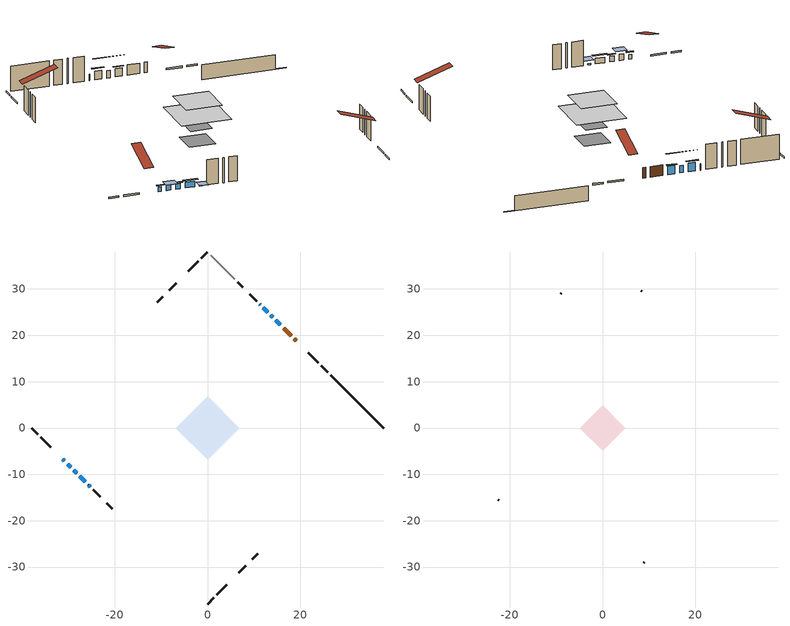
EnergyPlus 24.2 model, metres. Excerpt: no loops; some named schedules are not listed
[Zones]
conditioned space
 floor othersidecoefficients (Floor1 construction): -2.96,0 0,2.96 2.96,0 0,-2.96 z2.13
 floor adiabatic (AdiabaticFloorConstruction): -6.82,0 0,6.82 6.82,0 0,-6.82 z4.57
 floor foundation (Slab1 construction): -3.58,0 0,3.58 3.58,0 0,-3.58 z-0.74
 wall outside (RimJoist1 construction): 0,-37.96 1.37,-36.59 / -37.96,0 -36.59,-1.37 / 0,37.96 -1.37,36.59 / 25.88,12.08 24.51,13.45 z2.13:2.43
 wall outside (RimJoist2 construction): 2.03,-35.93 4.17,-33.79 / -35.93,-2.03 -33.79,-4.17 / -2.03,35.93 -4.17,33.79 / 23.85,14.11 21.71,16.25 z2.13:2.43
 wall outside (AdiabaticWallConstruction 1): 19.14,18.81 18.74,19.22 / 18.08,19.88 16.4,21.56 z2.13:4.16
 wall outside (AdiabaticWallConstruction): -31.22,-6.74 -30.84,-7.12 z2.13:3.02; -30.19,-7.77 -29.52,-8.44 z2.13:3.33; 15.74,22.22 14.77,23.19 / 12.96,25 11.99,25.97 z2.13:3.76; 14.12,23.84 13.61,24.35 z2.13:3.55; -28.87,-9.09 -28.24,-9.72 / -27.58,-10.38 -26.32,-11.64 z2.13:3.2; 11.33,26.63 11.27,26.69 z2.13:3.35; -25.67,-12.29 -25.3,-12.66 z2.13:2.34
 wall outside (Wall1 construction): 6.74,-31.22 8.23,-29.73 / -24.65,-13.31 -23.15,-14.81 / -6.74,31.22 -8.23,29.73 / 10.61,27.35 9.12,28.84 z2.13:7.01
 wall outside (Wall4 construction): 9.7,-28.26 10.85,-27.11 / -21.68,-16.27 -20.53,-17.43 / -9.7,28.26 -10.85,27.11 / 7.65,30.31 6.5,31.46 z2.13:7.01
 wall foundation (FoundationWall1 construction): 26.54,11.42,-0.74 26.54,11.42,2.13 36.44,1.52,2.13 36.44,1.52,-0.64 37.96,0,-0.64 37.96,0,-0.74
 wall adiabatic (Wall5 construction): 5.84,32.12 0.66,37.3 z2.13:7.01
 window (WindowConstruction 5): -31.22,-6.74 -30.84,-7.11 z2.13:3.02
 window (WindowConstruction 6): -30.19,-7.77 -29.52,-8.44 z2.13:3.32
 window (WindowConstruction): 15.74,22.22 14.77,23.19 z2.13:3.75
 window (WindowConstruction 1): 14.12,23.84 13.61,24.34 z2.13:3.55
 window (WindowConstruction 2): -28.87,-9.09 -28.24,-9.72 z2.13:3.2
 window (WindowConstruction 3): 12.96,25 11.99,25.97 z2.13:3.75
 window (WindowConstruction 4): -27.58,-10.38 -26.32,-11.64 z2.13:3.2
 window (WindowConstruction 7): 11.33,26.63 11.27,26.69 z2.13:3.35
 window (WindowConstruction 8): -25.67,-12.29 -25.3,-12.65 z2.13:2.33
 door (Door): 19.14,18.81 18.74,19.22 z2.13:4.16
 door (Door 1): 18.08,19.88 16.4,21.56 z2.13:4.16
 ceiling adiabatic (AdiabaticFloorConstruction): 0,-6.82 6.82,0 0,6.82 -6.82,0 z4.57
attic - vented
 floor to conditioned space (Floor2 construction Reversed): -4.88,0 0,4.88 4.88,0 0,-4.88 z7.01
 wall outside (Wall3 construction): 8.89,-29.07 9.04,-28.91 / -22.5,-15.46 -22.34,-15.62 / -8.89,29.07 -9.04,28.91 / 8.46,29.5 8.31,29.65 z2.13:7.01
 roof outside (Roof1 construction): 6.08,-31.88,7.01 1.33,-27.13,9.25 0.08,-28.38,9.25 4.83,-33.13,7.01; -31.88,-6.08,7.01 -27.13,-1.33,9.25 -28.38,-0.08,9.25 -33.13,-4.83,7.01; -6.08,31.88,7.01 -1.33,27.13,9.25 -0.08,28.38,9.25 -4.83,33.13,7.01; 19.8,18.16,7.01 15.05,13.41,9.25 16.3,12.15,9.25 21.05,16.91,7.01
shading: -30.52,-7.44 -31.55,-6.41 -31.87,-6.74 -30.84,-7.77 z3.48; -29.09,-8.87 -30.62,-7.34 -31.91,-8.63 -30.39,-10.16 z3.93; 14.56,23.4 15.95,22 16.17,22.22 14.77,23.61 z4.05; 11.75,26.21 15.98,21.98 16.06,22.05 11.83,26.29 z6.19; -28.03,-9.93 -29.08,-8.88 -29.29,-9.09 -28.24,-10.14 z3.5; 11.63,26.33 13.32,24.64 13.61,24.93 11.92,26.62 z4.26; -25.96,-12 -27.94,-10.02 -28.23,-10.31 -26.25,-12.29 z3.71; -24.87,-13.09 -26.1,-11.86 -27.39,-13.16 -26.17,-14.38 z2.94
[Building]
Building 1: Terrain=Suburbs
[Site:Location]
Toronto Intl AP_ON: Latitude {deg}=43.68; Longitude {deg}=-79.63; Time Zone {hr}=-5; Elevation {m}=173; Keep Site Location Information=Yes
[Site:GroundTemperature:Shallow]
4.59119, 2.66285, 2.50842, 3.42352, 7.09712, 10.7536, 13.9236, 15.9317, 16.1023, 14.4691, 11.3799, 7.83558
[Site:WaterMainsTemperature]
Calculation Method=Schedule; Temperature Schedule=mains temperature schedule
[Material] Roughness=Rough; Thermal Absorptance=0.9
Name | Thickness {m} | Conductivity {W/m-K} | Density {kg/m3} | Specific Heat {J/kg-K} | Solar Absorptance | Visible Absorptance
asphalt or fiberglass shingles | 0.00635 | 0.162714 | 1121.4 | 1465.45 | 0.4 | 0.4
ceiling loosefill ins | 0.254 | 0.0480833 | 16.02 | 1046.75 | 0.7 | 0.7
ceiling stud and cavity | 0.1397 | 0.309908 | 65.682 | 1177.47 | 0.7 | 0.7
concrete 4.0 in. | 0.1016 | 1.803125 | 2242.8 | 837.4 | 0.7 | 0.7
concrete 8.0 in. | 0.2032 | 1.803125 | 2242.8 | 837.4 | 0.7 | 0.7
door material | 0.04445 | 0.327969 | 512.64 | 1214.23 | 0.7 | 0.7
exterior vertical ins | 0.0392557 | 0.029427 | 32.04 | 1214.23 | 0.7 | 0.7
floor covering | 0.0127 | 0.0433444 | 54.468 | 1339.84 | 0.6 | 0.6
floor rigid ins | 0.103632 | 0.029427 | 32.04 | 1214.23 | 0.7 | 0.7
floor rigid ins 1; wall rigid ins 2 | 0.512978 | 0.029427 | 32.04 | 1214.23 | 0.7 | 0.7
floor stud and cavity | 0.1397 | 0.237611 | 92.3553 | 1139.71 | 0.7 | 0.7
floor stud and cavity 1 | 0.1397 | 1.75129 | 37.0049 | 1207.88 | 0.7 | 0.7
furniture material conditioned space 1 | 0.1524 | 0.115458 | 640.8 | 1214.23 | 0.6 | 0.6
gypsum board | 0.0127 | 0.160291 | 801 | 837.4 | 0.6 | 0.6
gypsum board 1 | 0.0127 | 0.160291 | 801 | 837.4 | 0.7 | 0.7
osb sheathing 0.5 in. | 0.0127 | 0.115458 | 512.64 | 1214.23 | 0.7 | 0.7
osb sheathing 0.75 in. | 0.01905 | 0.115458 | 512.64 | 1214.23 | 0.7 | 0.7
osb sheathing 2.0 in. | 0.0508 | 0.115458 | 512.64 | 1214.23 | 0.7 | 0.7
rim joist rigid ins; wall rigid ins | 0.051816 | 0.029427 | 32.04 | 1214.23 | 0.7 | 0.7
rim joist stud and cavity | 0.0508 | 0.0410046 | 125.044 | 1163.47 | 0.6 | 0.6
rim joist stud and cavity 1 | 0.0508 | 0.593867 | 125.044 | 1163.47 | 0.6 | 0.6
wall rigid ins 1 | 0.051816 | 0.029427 | 32.04 | 1214.23 | 0.4 | 0.4
wall stud and cavity | 0.1397 | 0.415402 | 139.0536 | 1170.24 | 0.7 | 0.7
wall stud and cavity 1 | 0.0889 | 6.1454 | 50.32683 | 1063.81 | 0.6 | 0.6
wall stud and cavity 2 | 0.1397 | 0.148929 | 139.0536 | 1170.24 | 0.7 | 0.7
wall stud and cavity 3 | 0.1397 | 0.279816 | 139.0536 | 1170.24 | 0.7 | 0.7
wall stud and cavity 4 | 0.0889 | 0.380278 | 52.3479 | 1209.89 | 0.7 | 0.7
wall stud and cavity 5 | 0.0889 | 0.391764 | 83.0341 | 1211.67 | 0.7 | 0.7
wood siding | 0.0254 | 0.102417 | 544.68 | 1172.36 | 0.4 | 0.4
wood siding 1 | 0.00254 | 0.102417 | 544.68 | 1172.36 | 0.4 | 0.4
wood siding 2; wood siding 3; wood siding 4 | 0.0254 | 0.102417 | 544.68 | 1172.36 | 0.7 | 0.7
[WindowMaterial:SimpleGlazingSystem]
Name | U-Factor {W/m2-K} | Solar Heat Gain Coefficient
WindowMaterial | 3.27848 | 0.63
WindowMaterial 1 | 3.30573 | 0.64
WindowMaterial 2 | 3.28416 | 0.52
WindowMaterial 3 | 4.33629 | 0.65
WindowMaterial 4 | 3.30346 | 0.65
WindowMaterial 5 | 6.07546 | 0.51
[Construction]
AdiabaticFloorConstruction: floor stud and cavity 1, floor rigid ins 1, osb sheathing 0.75 in., floor covering
AdiabaticWallConstruction: wood siding 3, wall rigid ins 2, wall stud and cavity 4, gypsum board
AdiabaticWallConstruction 1: wood siding 4, wall rigid ins 2, wall stud and cavity 4, gypsum board
Door; Door 1: door material
Floor1 construction: floor stud and cavity, floor rigid ins, osb sheathing 0.75 in., floor covering
Floor2 construction Reversed: gypsum board, ceiling stud and cavity, ceiling loosefill ins
FoundationWall1 construction: concrete 8.0 in., gypsum board 1
furniture construction conditioned space 1: furniture material conditioned space 1
PartitionWallConstruction: gypsum board, wall stud and cavity 5, gypsum board
RimJoist1 construction: wood siding 2, rim joist rigid ins, osb sheathing 2.0 in., rim joist stud and cavity
RimJoist2 construction: wood siding 2, rim joist rigid ins, osb sheathing 2.0 in., rim joist stud and cavity 1
Roof1 construction: asphalt or fiberglass shingles
Slab1 construction: concrete 4.0 in.
Wall1 construction: wood siding, wall rigid ins, osb sheathing 0.5 in., wall stud and cavity, gypsum board
Wall3 construction: wood siding 1, wall stud and cavity 1
Wall4 construction: wood siding, osb sheathing 0.5 in., wall stud and cavity 2, gypsum board
Wall5 construction: wall rigid ins 1, osb sheathing 0.5 in., wall stud and cavity 3, gypsum board
WindowConstruction; WindowConstruction 3: WindowMaterial
WindowConstruction 1: WindowMaterial 1
WindowConstruction 2; WindowConstruction 4: WindowMaterial 2
WindowConstruction 5: WindowMaterial 3
WindowConstruction 6: WindowMaterial 4
WindowConstruction 7; WindowConstruction 8: WindowMaterial 5
[Zone] Multiplier=1; Part of Total Floor Area=Yes
Name | Volume {m3}
attic - vented | 17.303
conditioned space | 316.7
[Space]
Name | Zone | Volume {m3}
attic - vented 1 | attic - vented | 17.303
conditioned space 1 | conditioned space | 316.7
[ZoneInfiltration:EffectiveLeakageArea]
infil attic - vented 1: Zone or Space=attic - vented 1; Schedule=Always On Discrete; Effective Air Leakage Area {cm2}=1969.24; Stack Coefficient=0.000494871; Wind Coefficient=1.50303e-05
[ZoneMixing]
whole house fan mix: Zone or Space=attic - vented; Schedule=Always On Continuous; Design Flow Rate Calculation Method=Flow/Zone; Design Flow Rate {m3/s}=0; Source Zone or Space=conditioned space
[SurfaceProperty:OtherSideCoefficients]
other non-freezing space: Combined Convective/Radiative Film Coefficient {W/m2-K}=8.35; Constant Temperature Coefficient=1; External Dry-Bulb Temperature Coefficient=0; Ground Temperature Coefficient=0; Wind Speed Coefficient=0; Zone Air Temperature Coefficient=0; Constant Temperature Schedule=other non-freezing space; Previous Other Side Temperature Coefficient=0
[SurfaceProperty:ExposedFoundationPerimeter]
Slab1: Exposed Perimeter Calculation Method=TotalExposedPerimeter; Total Exposed Perimeter {m}=16.151
[InternalMass] Zone or ZoneList=conditioned space; Space or SpaceList=conditioned space 1
Name | Construction | Surface Area {m2}
furniture mass conditioned space 1 | furniture construction conditioned space 1 | 54.4242
partition wall mass | PartitionWallConstruction | 136.06
[Lights]
interior lighting: Zone or ZoneList or Space or SpaceList=conditioned space 1; Schedule=interior lighting schedule; Design Level Calculation Method=LightingLevel; Lighting Level {W}=343.2; Return Air Fraction=0; Fraction Radiant=0.6; Fraction Visible=0.2; Fraction Replaceable=1
[People]
occupants: Zone or ZoneList or Space or SpaceList=conditioned space 1; Number of People Schedule=occupants schedule; Number of People Calculation Method=People; Number of People=3; Fraction Radiant=0.314171; Sensible Heat Fraction=0.56303; Activity Level Schedule=occupants activity schedule; Carbon Dioxide Generation Rate {m3/s-W}=0; Enable ASHRAE 55 Comfort Warnings=No; Mean Radiant Temperature Calculation Type=EnclosureAveraged
[ElectricEquipment] Zone or ZoneList or Space or SpaceList=conditioned space 1; Design Level Calculation Method=EquipmentLevel
Name | Schedule | Design Level {W} | Fraction Latent | Fraction Radiant | Fraction Lost
clothes dryer | clothes dryer schedule | 140.772 | 0.015 | 0.081 | 0.85
clothes washer | clothes washer schedule | 32.1985 | 0.03 | 0.162 | 0.7
cooking range | cooking range schedule | 208.969 | 0.08 | 0.432 | 0.2
dishwasher | dishwasher schedule | 66.8632 | 0.3 | 0.18 | 0.4
fridge | fridge schedule | 72.9452 | 0 | 0.6 | 0
mech vent bath fan 0 | mech vent bath fan 0 schedule | 50.2 | 0 | 0 | 1
mech vent bath fan 1 | mech vent bath fan 1 schedule | 50.2 | 0 | 0 | 1
mech vent house fan | mech vent house fan schedule | 0 | 0 | 0 | 1
mech vent house fan cfis | mech vent house fan cfis schedule | 0 | 0 | 0 | 0
mech vent range fan 0 | mech vent range fan 0 schedule | 57 | 0 | 0 | 1
misc plug loads | misc plug loads schedule | 494.7 | 0.045 | 0.513 | 0.1
whole house fan | Always On Discrete | 0 | 0 | 0 | 1
[OtherEquipment] Zone or ZoneList or Space or SpaceList=conditioned space 1; Design Level Calculation Method=EquipmentLevel
Name | Fuel Type | Schedule | Design Level {W} | Fraction Latent | Fraction Radiant | Fraction Lost
clothes dryer 1 | Electricity | clothes dryer schedule | 0 | 0.015 | 0.081 | 0.85
cooking range 1 | Electricity | cooking range schedule | 0 | 0.08 | 0.432 | 0.2
general water use latent | None | general water use schedule | 59.3978 | 1 | 0 | 0
general water use sensible | None | general water use schedule | -58.539 | 0 | 0.6 | 0
mech vent house fan latent load | None | Always On Discrete | 0 | 1 | 0 | 0
mech vent house fan sensible load | None | Always On Discrete | 0 | 0 | 0 | 0
water heater energy adjustment1 | NaturalGas | Always On Discrete | 0.01 | 0 | 0 | 1
[ZoneInfiltration:DesignFlowRate] Zone or ZoneList or Space or SpaceList=conditioned space 1; Schedule=Always On Discrete; Design Flow Rate Calculation Method=Flow/Zone; Design Flow Rate {m3/s}=0
infil flow; natural vent flow; whole house fan flow
[Foundation:Kiva]
Foundation Kiva 1: Initial Indoor Air Temperature {C}=18; Wall Height Above Grade {m}=2.13; Wall Depth Below Slab {m}=0.2032; Custom Block Material Name 1=exterior vertical ins; Custom Block Depth 1 {m}=2.87; Custom Block X Position 1 {m}=0.2159; Custom Block Z Position 1 {m}=0
[Foundation:Kiva:Settings]
Soil Conductivity {W/m-K}=0.849921; Soil Density {kg/m3}=1842.3; Soil Specific Heat {J/kg-K}=418.7; Ground Solar Absorptivity=0.9; Ground Thermal Absorptivity=0.9; Ground Surface Roughness {m}=0.03; Far-Field Width {m}=40; Deep-Ground Boundary Condition=ZeroFlux; Deep-Ground Depth {m}=40; Minimum Cell Dimension {m}=0.2; Maximum Cell Growth Coefficient=3; Simulation Timestep=Timestep
[Exterior:Lights]
exterior lighting: Schedule=exterior lighting schedule; Design Level {W}=75.6
[Schedule:Constant]
Name | Hourly Value
Always On Continuous; mech vent house fan schedule; mech vent house fan cfis schedule; Always On Discrete | 1
other non-freezing space; fridge schedule | 0
occupants activity schedule | 117.228
[Schedule:Week:Daily]
interior lighting schedule Week Rule - Jan1-Jan27: interior lighting schedule day, interior lighting schedule day, interior lighting schedule day, interior lighting schedule day, interior lighting schedule day, interior lighting schedule day, interior lighting schedule day, interior lighting schedule default day, interior lighting schedule default day, interior lighting schedule default day, interior lighting schedule default day, interior lighting schedule default day
interior lighting schedule Week Rule - Jan28-Feb3: interior lighting schedule day, interior lighting schedule day, interior lighting schedule day, interior lighting schedule day, interior lighting schedule day 1, interior lighting schedule day 1, interior lighting schedule day 1, interior lighting schedule default day, interior lighting schedule default day, interior lighting schedule default day, interior lighting schedule default day, interior lighting schedule default day
interior lighting schedule Week Rule - Feb4-Feb24: interior lighting schedule day 1, interior lighting schedule day 1, interior lighting schedule day 1, interior lighting schedule day 1, interior lighting schedule day 1, interior lighting schedule day 1, interior lighting schedule day 1, interior lighting schedule default day, interior lighting schedule default day, interior lighting schedule default day, interior lighting schedule default day, interior lighting schedule default day
interior lighting schedule Week Rule - Feb25-Mar3: interior lighting schedule day 1, interior lighting schedule day 1, interior lighting schedule day 1, interior lighting schedule day 1, interior lighting schedule day 2, interior lighting schedule day 2, interior lighting schedule day 2, interior lighting schedule default day, interior lighting schedule default day, interior lighting schedule default day, interior lighting schedule default day, interior lighting schedule default day
interior lighting schedule Week Rule - Mar4-Mar31: interior lighting schedule day 2, interior lighting schedule day 2, interior lighting schedule day 2, interior lighting schedule day 2, interior lighting schedule day 2, interior lighting schedule day 2, interior lighting schedule day 2, interior lighting schedule default day, interior lighting schedule default day, interior lighting schedule default day, interior lighting schedule default day, interior lighting schedule default day
interior lighting schedule Week Rule - Apr1-Apr28: interior lighting schedule day 3, interior lighting schedule day 3, interior lighting schedule day 3, interior lighting schedule day 3, interior lighting schedule day 3, interior lighting schedule day 3, interior lighting schedule day 3, interior lighting schedule default day, interior lighting schedule default day, interior lighting schedule default day, interior lighting schedule default day, interior lighting schedule default day
interior lighting schedule Week Rule - Apr29-May5: interior lighting schedule day 3, interior lighting schedule day 3, interior lighting schedule day 4, interior lighting schedule day 4, interior lighting schedule day 4, interior lighting schedule day 4, interior lighting schedule day 4, interior lighting schedule default day, interior lighting schedule default day, interior lighting schedule default day, interior lighting schedule default day, interior lighting schedule default day
interior lighting schedule Week Rule - May6-May26: interior lighting schedule day 4, interior lighting schedule day 4, interior lighting schedule day 4, interior lighting schedule day 4, interior lighting schedule day 4, interior lighting schedule day 4, interior lighting schedule day 4, interior lighting schedule default day, interior lighting schedule default day, interior lighting schedule default day, interior lighting schedule default day, interior lighting schedule default day
interior lighting schedule Week Rule - May27-Jun2: interior lighting schedule day 4, interior lighting schedule day 4, interior lighting schedule day 4, interior lighting schedule day 4, interior lighting schedule day 4, interior lighting schedule day 5, interior lighting schedule day 5, interior lighting schedule default day, interior lighting schedule default day, interior lighting schedule default day, interior lighting schedule default day, interior lighting schedule default day
interior lighting schedule Week Rule - Jun3-Jun30: interior lighting schedule day 5, interior lighting schedule day 5, interior lighting schedule day 5, interior lighting schedule day 5, interior lighting schedule day 5, interior lighting schedule day 5, interior lighting schedule day 5, interior lighting schedule default day, interior lighting schedule default day, interior lighting schedule default day, interior lighting schedule default day, interior lighting schedule default day
interior lighting schedule Week Rule - Jul1-Jul28: interior lighting schedule day 6, interior lighting schedule day 6, interior lighting schedule day 6, interior lighting schedule day 6, interior lighting schedule day 6, interior lighting schedule day 6, interior lighting schedule day 6, interior lighting schedule default day, interior lighting schedule default day, interior lighting schedule default day, interior lighting schedule default day, interior lighting schedule default day
interior lighting schedule Week Rule - Jul29-Aug4: interior lighting schedule day 6, interior lighting schedule day 6, interior lighting schedule day 6, interior lighting schedule day 7, interior lighting schedule day 7, interior lighting schedule day 7, interior lighting schedule day 7, interior lighting schedule default day, interior lighting schedule default day, interior lighting schedule default day, interior lighting schedule default day, interior lighting schedule default day
interior lighting schedule Week Rule - Aug5-Aug25: interior lighting schedule day 7, interior lighting schedule day 7, interior lighting schedule day 7, interior lighting schedule day 7, interior lighting schedule day 7, interior lighting schedule day 7, interior lighting schedule day 7, interior lighting schedule default day, interior lighting schedule default day, interior lighting schedule default day, interior lighting schedule default day, interior lighting schedule default day
interior lighting schedule Week Rule - Aug26-Sep1: interior lighting schedule day 7, interior lighting schedule day 7, interior lighting schedule day 7, interior lighting schedule day 7, interior lighting schedule day 7, interior lighting schedule day 7, interior lighting schedule day 8, interior lighting schedule default day, interior lighting schedule default day, interior lighting schedule default day, interior lighting schedule default day, interior lighting schedule default day
interior lighting schedule Week Rule - Sep2-Sep29: interior lighting schedule day 8, interior lighting schedule day 8, interior lighting schedule day 8, interior lighting schedule day 8, interior lighting schedule day 8, interior lighting schedule day 8, interior lighting schedule day 8, interior lighting schedule default day, interior lighting schedule default day, interior lighting schedule default day, interior lighting schedule default day, interior lighting schedule default day
interior lighting schedule Week Rule - Sep30-Oct6: interior lighting schedule day 8, interior lighting schedule day 9, interior lighting schedule day 9, interior lighting schedule day 9, interior lighting schedule day 9, interior lighting schedule day 9, interior lighting schedule day 9, interior lighting schedule default day, interior lighting schedule default day, interior lighting schedule default day, interior lighting schedule default day, interior lighting schedule default day
interior lighting schedule Week Rule - Oct7-Oct27: interior lighting schedule day 9, interior lighting schedule day 9, interior lighting schedule day 9, interior lighting schedule day 9, interior lighting schedule day 9, interior lighting schedule day 9, interior lighting schedule day 9, interior lighting schedule default day, interior lighting schedule default day, interior lighting schedule default day, interior lighting schedule default day, interior lighting schedule default day
interior lighting schedule Week Rule - Oct28-Nov3: interior lighting schedule day 9, interior lighting schedule day 9, interior lighting schedule day 9, interior lighting schedule day 9, interior lighting schedule day 10, interior lighting schedule day 10, interior lighting schedule day 10, interior lighting schedule default day, interior lighting schedule default day, interior lighting schedule default day, interior lighting schedule default day, interior lighting schedule default day
interior lighting schedule Week Rule - Nov4-Nov24: interior lighting schedule day 10, interior lighting schedule day 10, interior lighting schedule day 10, interior lighting schedule day 10, interior lighting schedule day 10, interior lighting schedule day 10, interior lighting schedule day 10, interior lighting schedule default day, interior lighting schedule default day, interior lighting schedule default day, interior lighting schedule default day, interior lighting schedule default day
interior lighting schedule Week Rule - Nov25-Dec1: interior lighting schedule day 10, interior lighting schedule day 10, interior lighting schedule day 10, interior lighting schedule day 10, interior lighting schedule day 10, interior lighting schedule day 10, interior lighting schedule day 11, interior lighting schedule default day, interior lighting schedule default day, interior lighting schedule default day, interior lighting schedule default day, interior lighting schedule default day
interior lighting schedule Week Rule - Dec2-Dec31: interior lighting schedule day 11, interior lighting schedule day 11, interior lighting schedule day 11, interior lighting schedule day 11, interior lighting schedule day 11, interior lighting schedule day 11, interior lighting schedule day 11, interior lighting schedule default day, interior lighting schedule default day, interior lighting schedule default day, interior lighting schedule default day, interior lighting schedule default day
occupants schedule Week Rule - Jan1-Dec31: occupants schedule day, occupants schedule day, occupants schedule day, occupants schedule day, occupants schedule day, occupants schedule day, occupants schedule day, occupants schedule default day, occupants schedule default day, occupants schedule default day, occupants schedule default day, occupants schedule default day
clothes dryer schedule Week Rule - Jan1-Dec31: clothes dryer schedule day, clothes dryer schedule day, clothes dryer schedule day, clothes dryer schedule day, clothes dryer schedule day, clothes dryer schedule day, clothes dryer schedule day, clothes dryer schedule default day, clothes dryer schedule default day, clothes dryer schedule default day, clothes dryer schedule default day, clothes dryer schedule default day
clothes washer schedule Week Rule - Jan1-Dec31: clothes washer schedule day, clothes washer schedule day, clothes washer schedule day, clothes washer schedule day, clothes washer schedule day, clothes washer schedule day, clothes washer schedule day, clothes washer schedule default day, clothes washer schedule default day, clothes washer schedule default day, clothes washer schedule default day, clothes washer schedule default day
cooking range schedule Week Rule - Jan1-Dec31: cooking range schedule day, cooking range schedule day, cooking range schedule day, cooking range schedule day, cooking range schedule day, cooking range schedule day, cooking range schedule day, cooking range schedule default day, cooking range schedule default day, cooking range schedule default day, cooking range schedule default day, cooking range schedule default day
dishwasher schedule Week Rule - Jan1-Dec31: dishwasher schedule day, dishwasher schedule day, dishwasher schedule day, dishwasher schedule day, dishwasher schedule day, dishwasher schedule day, dishwasher schedule day, dishwasher schedule default day, dishwasher schedule default day, dishwasher schedule default day, dishwasher schedule default day, dishwasher schedule default day
mech vent bath fan 0 schedule Week Rule - Jan1-Dec31: mech vent bath fan 0 schedule day, mech vent bath fan 0 schedule day, mech vent bath fan 0 schedule day, mech vent bath fan 0 schedule day, mech vent bath fan 0 schedule day, mech vent bath fan 0 schedule day, mech vent bath fan 0 schedule day, mech vent bath fan 0 schedule default day, mech vent bath fan 0 schedule default day, mech vent bath fan 0 schedule default day, mech vent bath fan 0 schedule default day, mech vent bath fan 0 schedule default day
mech vent bath fan 1 schedule Week Rule - Jan1-Dec31: mech vent bath fan 1 schedule day, mech vent bath fan 1 schedule day, mech vent bath fan 1 schedule day, mech vent bath fan 1 schedule day, mech vent bath fan 1 schedule day, mech vent bath fan 1 schedule day, mech vent bath fan 1 schedule day, mech vent bath fan 1 schedule default day, mech vent bath fan 1 schedule default day, mech vent bath fan 1 schedule default day, mech vent bath fan 1 schedule default day, mech vent bath fan 1 schedule default day
mech vent range fan 0 schedule Week Rule - Jan1-Dec31: mech vent range fan 0 schedule day, mech vent range fan 0 schedule day, mech vent range fan 0 schedule day, mech vent range fan 0 schedule day, mech vent range fan 0 schedule day, mech vent range fan 0 schedule day, mech vent range fan 0 schedule day, mech vent range fan 0 schedule default day, mech vent range fan 0 schedule default day, mech vent range fan 0 schedule default day, mech vent range fan 0 schedule default day, mech vent range fan 0 schedule default day
misc plug loads schedule Week Rule - Jan1-Dec31: misc plug loads schedule day, misc plug loads schedule day, misc plug loads schedule day, misc plug loads schedule day, misc plug loads schedule day, misc plug loads schedule day, misc plug loads schedule day, misc plug loads schedule default day, misc plug loads schedule default day, misc plug loads schedule default day, misc plug loads schedule default day, misc plug loads schedule default day
general water use schedule Week Rule - Jan1-Dec31: general water use schedule day, general water use schedule day, general water use schedule day, general water use schedule day, general water use schedule day, general water use schedule day, general water use schedule day, general water use schedule default day, general water use schedule default day, general water use schedule default day, general water use schedule default day, general water use schedule default day
exterior lighting schedule Week Rule - Jan1-Jan27: exterior lighting schedule day, exterior lighting schedule day, exterior lighting schedule day, exterior lighting schedule day, exterior lighting schedule day, exterior lighting schedule day, exterior lighting schedule day, exterior lighting schedule default day, exterior lighting schedule default day, exterior lighting schedule default day, exterior lighting schedule default day, exterior lighting schedule default day
exterior lighting schedule Week Rule - Jan28-Feb3: exterior lighting schedule day, exterior lighting schedule day, exterior lighting schedule day, exterior lighting schedule day, exterior lighting schedule day 1, exterior lighting schedule day 1, exterior lighting schedule day 1, exterior lighting schedule default day, exterior lighting schedule default day, exterior lighting schedule default day, exterior lighting schedule default day, exterior lighting schedule default day
exterior lighting schedule Week Rule - Feb4-Feb24: exterior lighting schedule day 1, exterior lighting schedule day 1, exterior lighting schedule day 1, exterior lighting schedule day 1, exterior lighting schedule day 1, exterior lighting schedule day 1, exterior lighting schedule day 1, exterior lighting schedule default day, exterior lighting schedule default day, exterior lighting schedule default day, exterior lighting schedule default day, exterior lighting schedule default day
exterior lighting schedule Week Rule - Feb25-Mar3: exterior lighting schedule day 1, exterior lighting schedule day 1, exterior lighting schedule day 1, exterior lighting schedule day 1, exterior lighting schedule day 2, exterior lighting schedule day 2, exterior lighting schedule day 2, exterior lighting schedule default day, exterior lighting schedule default day, exterior lighting schedule default day, exterior lighting schedule default day, exterior lighting schedule default day
exterior lighting schedule Week Rule - Mar4-Mar31: exterior lighting schedule day 2, exterior lighting schedule day 2, exterior lighting schedule day 2, exterior lighting schedule day 2, exterior lighting schedule day 2, exterior lighting schedule day 2, exterior lighting schedule day 2, exterior lighting schedule default day, exterior lighting schedule default day, exterior lighting schedule default day, exterior lighting schedule default day, exterior lighting schedule default day
exterior lighting schedule Week Rule - Apr1-Apr28: exterior lighting schedule day 3, exterior lighting schedule day 3, exterior lighting schedule day 3, exterior lighting schedule day 3, exterior lighting schedule day 3, exterior lighting schedule day 3, exterior lighting schedule day 3, exterior lighting schedule default day, exterior lighting schedule default day, exterior lighting schedule default day, exterior lighting schedule default day, exterior lighting schedule default day
exterior lighting schedule Week Rule - Apr29-May5: exterior lighting schedule day 3, exterior lighting schedule day 3, exterior lighting schedule day 4, exterior lighting schedule day 4, exterior lighting schedule day 4, exterior lighting schedule day 4, exterior lighting schedule day 4, exterior lighting schedule default day, exterior lighting schedule default day, exterior lighting schedule default day, exterior lighting schedule default day, exterior lighting schedule default day
exterior lighting schedule Week Rule - May6-May26: exterior lighting schedule day 4, exterior lighting schedule day 4, exterior lighting schedule day 4, exterior lighting schedule day 4, exterior lighting schedule day 4, exterior lighting schedule day 4, exterior lighting schedule day 4, exterior lighting schedule default day, exterior lighting schedule default day, exterior lighting schedule default day, exterior lighting schedule default day, exterior lighting schedule default day
exterior lighting schedule Week Rule - May27-Jun2: exterior lighting schedule day 4, exterior lighting schedule day 4, exterior lighting schedule day 4, exterior lighting schedule day 4, exterior lighting schedule day 4, exterior lighting schedule day 5, exterior lighting schedule day 5, exterior lighting schedule default day, exterior lighting schedule default day, exterior lighting schedule default day, exterior lighting schedule default day, exterior lighting schedule default day
exterior lighting schedule Week Rule - Jun3-Jun30: exterior lighting schedule day 5, exterior lighting schedule day 5, exterior lighting schedule day 5, exterior lighting schedule day 5, exterior lighting schedule day 5, exterior lighting schedule day 5, exterior lighting schedule day 5, exterior lighting schedule default day, exterior lighting schedule default day, exterior lighting schedule default day, exterior lighting schedule default day, exterior lighting schedule default day
exterior lighting schedule Week Rule - Jul1-Jul28: exterior lighting schedule day 6, exterior lighting schedule day 6, exterior lighting schedule day 6, exterior lighting schedule day 6, exterior lighting schedule day 6, exterior lighting schedule day 6, exterior lighting schedule day 6, exterior lighting schedule default day, exterior lighting schedule default day, exterior lighting schedule default day, exterior lighting schedule default day, exterior lighting schedule default day
exterior lighting schedule Week Rule - Jul29-Aug4: exterior lighting schedule day 6, exterior lighting schedule day 6, exterior lighting schedule day 6, exterior lighting schedule day 7, exterior lighting schedule day 7, exterior lighting schedule day 7, exterior lighting schedule day 7, exterior lighting schedule default day, exterior lighting schedule default day, exterior lighting schedule default day, exterior lighting schedule default day, exterior lighting schedule default day
exterior lighting schedule Week Rule - Aug5-Aug25: exterior lighting schedule day 7, exterior lighting schedule day 7, exterior lighting schedule day 7, exterior lighting schedule day 7, exterior lighting schedule day 7, exterior lighting schedule day 7, exterior lighting schedule day 7, exterior lighting schedule default day, exterior lighting schedule default day, exterior lighting schedule default day, exterior lighting schedule default day, exterior lighting schedule default day
exterior lighting schedule Week Rule - Aug26-Sep1: exterior lighting schedule day 7, exterior lighting schedule day 7, exterior lighting schedule day 7, exterior lighting schedule day 7, exterior lighting schedule day 7, exterior lighting schedule day 7, exterior lighting schedule day 8, exterior lighting schedule default day, exterior lighting schedule default day, exterior lighting schedule default day, exterior lighting schedule default day, exterior lighting schedule default day
[Schedule:Year]
interior lighting schedule: interior lighting schedule Week Rule - Jan1-Jan27, 1, 1, 1, 27, interior lighting schedule Week Rule - Jan28-Feb3, 1, 28, 2, 3, interior lighting schedule Week Rule - Feb4-Feb24, 2, 4, 2, 24, interior lighting schedule Week Rule - Feb25-Mar3, 2, 25, 3, 3, interior lighting schedule Week Rule - Mar4-Mar31, 3, 4, 3, 31, interior lighting schedule Week Rule - Apr1-Apr28, 4, 1, 4, 28, interior lighting schedule Week Rule - Apr29-May5, 4, 29, 5, 5, interior lighting schedule Week Rule - May6-May26, 5, 6, 5, 26, interior lighting schedule Week Rule - May27-Jun2, 5, 27, 6, 2, interior lighting schedule Week Rule - Jun3-Jun30, 6, 3, 6, 30, interior lighting schedule Week Rule - Jul1-Jul28, 7, 1, 7, 28, interior lighting schedule Week Rule - Jul29-Aug4, 7, 29, 8, 4, interior lighting schedule Week Rule - Aug5-Aug25, 8, 5, 8, 25, interior lighting schedule Week Rule - Aug26-Sep1, 8, 26, 9, 1, interior lighting schedule Week Rule - Sep2-Sep29, 9, 2, 9, 29, interior lighting schedule Week Rule - Sep30-Oct6, 9, 30, 10, 6, interior lighting schedule Week Rule - Oct7-Oct27, 10, 7, 10, 27, interior lighting schedule Week Rule - Oct28-Nov3, 10, 28, 11, 3, interior lighting schedule Week Rule - Nov4-Nov24, 11, 4, 11, 24, interior lighting schedule Week Rule - Nov25-Dec1, 11, 25, 12, 1, interior lighting schedule Week Rule - Dec2-Dec31, 12, 2, 12, 31
occupants schedule: occupants schedule Week Rule - Jan1-Dec31, 1, 1, 12, 31
clothes dryer schedule: clothes dryer schedule Week Rule - Jan1-Dec31, 1, 1, 12, 31
clothes washer schedule: clothes washer schedule Week Rule - Jan1-Dec31, 1, 1, 12, 31
cooking range schedule: cooking range schedule Week Rule - Jan1-Dec31, 1, 1, 12, 31
dishwasher schedule: dishwasher schedule Week Rule - Jan1-Dec31, 1, 1, 12, 31
mech vent bath fan 0 schedule: mech vent bath fan 0 schedule Week Rule - Jan1-Dec31, 1, 1, 12, 31
mech vent bath fan 1 schedule: mech vent bath fan 1 schedule Week Rule - Jan1-Dec31, 1, 1, 12, 31
mech vent range fan 0 schedule: mech vent range fan 0 schedule Week Rule - Jan1-Dec31, 1, 1, 12, 31
misc plug loads schedule: misc plug loads schedule Week Rule - Jan1-Dec31, 1, 1, 12, 31
general water use schedule: general water use schedule Week Rule - Jan1-Dec31, 1, 1, 12, 31
exterior lighting schedule: exterior lighting schedule Week Rule - Jan1-Jan27, 1, 1, 1, 27, exterior lighting schedule Week Rule - Jan28-Feb3, 1, 28, 2, 3, exterior lighting schedule Week Rule - Feb4-Feb24, 2, 4, 2, 24, exterior lighting schedule Week Rule - Feb25-Mar3, 2, 25, 3, 3, exterior lighting schedule Week Rule - Mar4-Mar31, 3, 4, 3, 31, exterior lighting schedule Week Rule - Apr1-Apr28, 4, 1, 4, 28, exterior lighting schedule Week Rule - Apr29-May5, 4, 29, 5, 5, exterior lighting schedule Week Rule - May6-May26, 5, 6, 5, 26, exterior lighting schedule Week Rule - May27-Jun2, 5, 27, 6, 2, exterior lighting schedule Week Rule - Jun3-Jun30, 6, 3, 6, 30, exterior lighting schedule Week Rule - Jul1-Jul28, 7, 1, 7, 28, exterior lighting schedule Week Rule - Jul29-Aug4, 7, 29, 8, 4, exterior lighting schedule Week Rule - Aug5-Aug25, 8, 5, 8, 25, exterior lighting schedule Week Rule - Aug26-Sep1, 8, 26, 9, 1, exterior lighting schedule Week Rule - Sep2-Sep29, 9, 2, 9, 29, exterior lighting schedule Week Rule - Sep30-Oct6, 9, 30, 10, 6, exterior lighting schedule Week Rule - Oct7-Oct27, 10, 7, 10, 27, exterior lighting schedule Week Rule - Oct28-Nov3, 10, 28, 11, 3, exterior lighting schedule Week Rule - Nov4-Nov24, 11, 4, 11, 24, exterior lighting schedule Week Rule - Nov25-Dec1, 11, 25, 12, 1, exterior lighting schedule Week Rule - Dec2-Dec31, 12, 2, 12, 31
[Schedule:Compact]
mains temperature schedule: Through: 01/01, For: AllDays, Until: 24:00, 8.43722, Through: 01/02, For: AllDays, Until: 24:00, 8.37111, Through: 01/03, For: AllDays, Until: 24:00, 8.30611, Through: 01/04, For: AllDays, Until: 24:00, 8.24222, Through: 01/05, For: AllDays, Until: 24:00, 8.17944, Through: 01/06, For: AllDays, Until: 24:00, 8.11833, Through: 01/07, For: AllDays, Until: 24:00, 8.05833, Through: 01/08, For: AllDays, Until: 24:00, 7.99944, Through: 01/09, For: AllDays, Until: 24:00, 7.94222, Through: 01/10, For: AllDays, Until: 24:00, 7.88611, Through: 01/11, For: AllDays, Until: 24:00, 7.83167, Through: 01/12, For: AllDays, Until: 24:00, 7.77833, Through: 01/13, For: AllDays, Until: 24:00, 7.72611, Through: 01/14, For: AllDays, Until: 24:00, 7.67556, Through: 01/15, For: AllDays, Until: 24:00, 7.62667, Through: 01/16, For: AllDays, Until: 24:00, 7.57889, Through: 01/17, For: AllDays, Until: 24:00, 7.53278, Through: 01/18, For: AllDays, Until: 24:00, 7.48778, Through: 01/19, For: AllDays, Until: 24:00, 7.44444, Through: 01/20, For: AllDays, Until: 24:00, 7.40278, Through: 01/21, For: AllDays, Until: 24:00, 7.36278, Through: 01/22, For: AllDays, Until: 24:00, 7.32389, Through: 01/23, For: AllDays, Until: 24:00, 7.28667, Through: 01/24, For: AllDays, Until: 24:00, 7.25056, Through: 01/25, For: AllDays, Until: 24:00, 7.21667, Through: 01/26, For: AllDays, Until: 24:00, 7.18389, Through: 01/27, For: AllDays, Until: 24:00, 7.15278, Through: 01/28, For: AllDays, Until: 24:00, 7.12333, Through: 01/29, For: AllDays, Until: 24:00, 7.09556, Through: 01/30, For: AllDays, Until: 24:00, 7.06944, Through: 01/31, For: AllDays, Until: 24:00, 7.04444, Through: 02/01, For: AllDays, Until: 24:00, 7.02167, Through: 02/02, For: AllDays, Until: 24:00, 7, Through: 02/03, For: AllDays, Until: 24:00, 6.98, Through: 02/04, For: AllDays, Until: 24:00, 6.96222, Through: 02/05, For: AllDays, Until: 24:00, 6.94556, Through: 02/06, For: AllDays, Until: 24:00, 6.93056, Through: 02/07, For: AllDays, Until: 24:00, 6.91722, Through: 02/08, For: AllDays, Until: 24:00, 6.90556, Through: 02/09, For: AllDays, Until: 24:00, 6.89556, Through: 02/10, For: AllDays, Until: 24:00, 6.88722, Through: 02/11, For: AllDays, Until: 24:00, 6.88056, Through: 02/12, For: AllDays, Until: 24:00, 6.875, Through: 02/13, For: AllDays, Until: 24:00, 6.87167, Through: 02/14, For: AllDays, Until: 24:00, 6.87, Through: 02/15, For: AllDays, Until: 24:00, 6.87, Through: 02/16, For: AllDays, Until: 24:00, 6.87167, Through: 02/17, For: AllDays, Until: 24:00, 6.875, Through: 02/18, For: AllDays, Until: 24:00, 6.88, Through: 02/19, For: AllDays, Until: 24:00, 6.88611, Through: 02/20, For: AllDays, Until: 24:00, 6.89444, Through: 02/21, For: AllDays, Until: 24:00, 6.90444, Through: 02/22, For: AllDays, Until: 24:00, 6.91611, Through: 02/23, For: AllDays, Until: 24:00, 6.92889, Through: 02/24, For: AllDays, Until: 24:00, 6.94389, Through: 02/25, For: AllDays, Until: 24:00, 6.96056, Through: 02/26, For: AllDays, Until: 24:00, 6.97833, Through: 02/27, For: AllDays, Until: 24:00, 6.99833, Through: 02/28, For: AllDays, Until: 24:00, 7.01944, Through: 03/01, For: AllDays, Until: 24:00, 7.04222, Through: 03/02, For: AllDays, Until: 24:00, 7.06667, Through: 03/03, For: AllDays, Until: 24:00, 7.09278, Through: 03/04, For: AllDays, Until: 24:00, 7.12056, Through: 03/05, For: AllDays, Until: 24:00, 7.15, Through: 03/06, For: AllDays, Until: 24:00, 7.18111, Through: 03/07, For: AllDays, Until: 24:00, 7.21333, Through: 03/08, For: AllDays, Until: 24:00, 7.24722, Through: 03/09, For: AllDays, Until: 24:00, 7.28278, Through: 03/10, For: AllDays, Until: 24:00, 7.32, Through: 03/11, For: AllDays, Until: 24:00, 7.35889, Through: 03/12, For: AllDays, Until: 24:00, 7.39889, Through: 03/13, For: AllDays, Until: 24:00, 7.44056, Through: 03/14, For: AllDays, Until: 24:00, 7.48389, Through: 03/15, For: AllDays, Until: 24:00, 7.52833, Through: 03/16, For: AllDays, Until: 24:00, 7.57444, Through: 03/17, For: AllDays, Until: 24:00, 7.62222, Through: 03/18, For: AllDays, Until: 24:00, 7.67111, Through: 03/19, For: AllDays, Until: 24:00, 7.72111, Through: 03/20, For: AllDays, Until: 24:00, 7.77333, Through: 03/21, For: AllDays, Until: 24:00, 7.82611, Through: 03/22, For: AllDays, Until: 24:00, 7.88111, Through: 03/23, For: AllDays, Until: 24:00, 7.93667, Through: 03/24, For: AllDays, Until: 24:00, 7.99389, Through: 03/25, For: AllDays, Until: 24:00, 8.05278, Through: 03/26, For: AllDays, Until: 24:00, 8.11278, Through: 03/27, For: AllDays, Until: 24:00, 8.17389, Through: 03/28, For: AllDays, Until: 24:00, 8.23611, Through: 03/29, For: AllDays, Until: 24:00, 8.3, Through: 03/30, For: AllDays, Until: 24:00, 8.365, Through: 03/31, For: AllDays, Until: 24:00, 8.43111, Through: 04/01, For: AllDays, Until: 24:00, 8.49833, Through: 04/02, For: AllDays, Until: 24:00, 8.56722, Through: 04/03, For: AllDays, Until: 24:00, 8.63667, Through: 04/04, For: AllDays, Until: 24:00, 8.70778, Through: 04/05, For: AllDays, Until: 24:00, 8.77944, Through: 04/06, For: AllDays, Until: 24:00, 8.85278, Through: 04/07, For: AllDays, Until: 24:00, 8.92667, Through: 04/08, For: AllDays, Until: 24:00, 9.00222, Through: 04/09, For: AllDays, Until: 24:00, 9.07833, Through: 04/10, For: AllDays, Until: 24:00, 9.15556, Through: 04/11, For: AllDays, Until: 24:00, 9.23389, Through: 04/12, For: AllDays, Until: 24:00, 9.31278, Through: 04/13, For: AllDays, Until: 24:00, 9.39278, Through: 04/14, For: AllDays, Until: 24:00, 9.47389, Through: 04/15, For: AllDays, Until: 24:00, 9.55611, Through: 04/16, For: AllDays, Until: 24:00, 9.63833, Through: 04/17, For: AllDays, Until: 24:00, 9.72222, Through: 04/18, For: AllDays, Until: 24:00, 9.80667, Through: 04/19, For: AllDays, Until: 24:00, 9.89167, Through: 04/20, For: AllDays, Until: 24:00, 9.97778, Through: 04/21, For: AllDays, Until: 24:00, 10.0644, Through: 04/22, For: AllDays, Until: 24:00, 10.1517, Through: 04/23, For: AllDays, Until: 24:00, 10.24, Through: 04/24, For: AllDays, Until: 24:00, 10.3289, Through: 04/25, For: AllDays, Until: 24:00, 10.4183, Through: 04/26, For: AllDays, Until: 24:00, 10.5083, Through: 04/27, For: AllDays, Until: 24:00, 10.5989, Through: 04/28, For: AllDays, Until: 24:00, 10.69, Through: 04/29, For: AllDays, Until: 24:00, 10.7817, Through: 04/30, For: AllDays, Until: 24:00, 10.8739, Through: 05/01, For: AllDays, Until: 24:00, 10.9667, Through: 05/02, For: AllDays, Until: 24:00, 11.0594, Through: 05/03, For: AllDays, Until: 24:00, 11.1533, Through: 05/04, For: AllDays, Until: 24:00, 11.2472, Through: 05/05, For: AllDays, Until: 24:00, 11.3411, Through: 05/06, For: AllDays, Until: 24:00, 11.4361, Through: 05/07, For: AllDays, Until: 24:00, 11.5306, Through: 05/08, For: AllDays, Until: 24:00, 11.6261, Through: 05/09, For: AllDays, Until: 24:00, 11.7217, Through: 05/10, For: AllDays, Until: 24:00, 11.8172, Through: 05/11, For: AllDays, Until: 24:00, 11.9128, Through: 05/12, For: AllDays, Until: 24:00, 12.0089, Through: 05/13, For: AllDays, Until: 24:00, 12.105, Through: 05/14, For: AllDays, Until: 24:00, 12.2017, Through: 05/15, For: AllDays, Until: 24:00, 12.2978, Through: 05/16, For: AllDays, Until: 24:00, 12.3944, Through: 05/17, For: AllDays, Until: 24:00, 12.4906, Through: 05/18, For: AllDays, Until: 24:00, 12.5872, Through: 05/19, For: AllDays, Until: 24:00, 12.6833, Through: 05/20, For: AllDays, Until: 24:00, 12.78, Through: 05/21, For: AllDays, Until: 24:00, 12.8761, Through: 05/22, For: AllDays, Until: 24:00, 12.9722, Through: 05/23, For: AllDays, Until: 24:00, 13.0683, Through: 05/24, For: AllDays, Until: 24:00, 13.1639, Through: 05/25, For: AllDays, Until: 24:00, 13.2594, Through: 05/26, For: AllDays, Until: 24:00, 13.355, Through: 05/27, For: AllDays, Until: 24:00, 13.45, Through: 05/28, For: AllDays, Until: 24:00, 13.545, Through: 05/29, For: AllDays, Until: 24:00, 13.6394, Through: 05/30, For: AllDays, Until: 24:00, 13.7333, Through: 05/31, For: AllDays, Until: 24:00, 13.8272, Through: 06/01, For: AllDays, Until: 24:00, 13.9206, Through: 06/02, For: AllDays, Until: 24:00, 14.0139, Through: 06/03, For: AllDays, Until: 24:00, 14.1061, Through: 06/04, For: AllDays, Until: 24:00, 14.1983, Through: 06/05, For: AllDays, Until: 24:00, 14.2894, Through: 06/06, For: AllDays, Until: 24:00, 14.3806, Through: 06/07, For: AllDays, Until: 24:00, 14.4711, Through: 06/08, For: AllDays, Until: 24:00, 14.5606, Through: 06/09, For: AllDays, Until: 24:00, 14.65, Through: 06/10, For: AllDays, Until: 24:00, 14.7383, Through: 06/11, For: AllDays, Until: 24:00, 14.8267, Through: 06/12, For: AllDays, Until: 24:00, 14.9133, Through: 06/13, For: AllDays, Until: 24:00, 15, Through: 06/14, For: AllDays, Until: 24:00, 15.0856, Through: 06/15, For: AllDays, Until: 24:00, 15.1706, Through: 06/16, For: AllDays, Until: 24:00, 15.255, Through: 06/17, For: AllDays, Until: 24:00, 15.3383, Through: 06/18, For: AllDays, Until: 24:00, 15.4206, Through: 06/19, For: AllDays, Until: 24:00, 15.5022, Through: 06/20, For: AllDays, Until: 24:00, 15.5828, Through: 06/21, For: AllDays, Until: 24:00, 15.6628, Through: 06/22, For: AllDays, Until: 24:00, 15.7417, Through: 06/23, For: AllDays, Until: 24:00, 15.8194, Through: 06/24, For: AllDays, Until: 24:00, 15.8961, Through: 06/25, For: AllDays, Until: 24:00, 15.9722, Through: 06/26, For: AllDays, Until: 24:00, 16.0467, Through: 06/27, For: AllDays, Until: 24:00, 16.1206, Through: 06/28, For: AllDays, Until: 24:00, 16.1933, Through: 06/29, For: AllDays, Until: 24:00, 16.265, Through: 06/30, For: AllDays, Until: 24:00, 16.3356, Through: 07/01, For: AllDays, Until: 24:00, 16.4044, Through: 07/02, For: AllDays, Until: 24:00, 16.4728, Through: 07/03, For: AllDays, Until: 24:00, 16.54, Through: 07/04, For: AllDays, Until: 24:00, 16.6056, Through: 07/05, For: AllDays, Until: 24:00, 16.67, Through: 07/06, For: AllDays, Until: 24:00, 16.7333, Through: 07/07, For: AllDays, Until: 24:00, 16.7956, Through: 07/08, For: AllDays, Until: 24:00, 16.8561, Through: 07/09, For: AllDays, Until: 24:00, 16.9156, Through: 07/10, For: AllDays, Until: 24:00, 16.9739, Through: 07/11, For: AllDays, Until: 24:00, 17.0306, Through: 07/12, For: AllDays, Until: 24:00, 17.0861, Through: 07/13, For: AllDays, Until: 24:00, 17.14, Through: 07/14, For: AllDays, Until: 24:00, 17.1928, Through: 07/15, For: AllDays, Until: 24:00, 17.2439, Through: 07/16, For: AllDays, Until: 24:00, 17.2939, Through: 07/17, For: AllDays, Until: 24:00, 17.3422, Through: 07/18, For: AllDays, Until: 24:00, 17.3894, Through: 07/19, For: AllDays, Until: 24:00, 17.435, Through: 07/20, For: AllDays, Until: 24:00, 17.4794, Through: 07/21, For: AllDays, Until: 24:00, 17.5217, Through: 07/22, For: AllDays, Until: 24:00, 17.5628, Through: 07/23, For: AllDays, Until: 24:00, 17.6028, Through: 07/24, For: AllDays, Until: 24:00, 17.6406, Through: 07/25, For: AllDays, Until: 24:00, 17.6772, Through: 07/26, For: AllDays, Until: 24:00, 17.7122, Through: 07/27, For: AllDays, Until: 24:00, 17.7456, Through: 07/28, For: AllDays, Until: 24:00, 17.7778, Through: 07/29, For: AllDays, Until: 24:00, 17.8078, Through: 07/30, For: AllDays, Until: 24:00, 17.8367, Through: 07/31, For: AllDays, Until: 24:00, 17.8639, Through: 08/01, For: AllDays, Until: 24:00, 17.8894, Through: 08/02, For: AllDays, Until: 24:00, 17.9133, Through: 08/03, For: AllDays, Until: 24:00, 17.9361, Through: 08/04, For: AllDays, Until: 24:00, 17.9567, Through: 08/05, For: AllDays, Until: 24:00, 17.9756, Through: 08/06, For: AllDays, Until: 24:00, 17.9933, Through: 08/07, For: AllDays, Until: 24:00, 18.0089, Through: 08/08, For: AllDays, Until: 24:00, 18.0233, Through: 08/09, For: AllDays, Until: 24:00, 18.0361, Through: 08/10, For: AllDays, Until: 24:00, 18.0467, Through: 08/11, For: AllDays, Until: 24:00, 18.0561, Through: 08/12, For: AllDays, Until: 24:00, 18.0639, Through: 08/13, For: AllDays, Until: 24:00, 18.07, Through: 08/14, For: AllDays, Until: 24:00, 18.0739, Through: 08/15, For: AllDays, Until: 24:00, 18.0767, Through: 08/16, For: AllDays, Until: 24:00, 18.0778, Through: 08/17, For: AllDays, Until: 24:00, 18.0772, Through: 08/18, For: AllDays, Until: 24:00, 18.075, Through: 08/19, For: AllDays, Until: 24:00, 18.0706, Through: 08/20, For: AllDays, Until: 24:00, 18.065, Through: 08/21, For: AllDays, Until: 24:00, 18.0578, Through: 08/22, For: AllDays, Until: 24:00, 18.0489, Through: 08/23, For: AllDays, Until: 24:00, 18.0383, Through: 08/24, For: AllDays, Until: 24:00, 18.0261, Through: 08/25, For: AllDays, Until: 24:00, 18.0122, Through: 08/26, For: AllDays, Until: 24:00, 17.9967, Through: 08/27, For: AllDays, Until: 24:00, 17.9794, Through: 08/28, For: AllDays, Until: 24:00, 17.9606, Through: 08/29, For: AllDays, Until: 24:00, 17.9406, Through: 08/30, For: AllDays, Until: 24:00, 17.9183, Through: 08/31, For: AllDays, Until: 24:00, 17.8944, Through: 09/01, For: AllDays, Until: 24:00, 17.8694, Through: 09/02, For: AllDays, Until: 24:00, 17.8428, Through: 09/03, For: AllDays, Until: 24:00, 17.8139, Through: 09/04, For: AllDays, Until: 24:00, 17.7839, Through: 09/05, For: AllDays, Until: 24:00, 17.7522, Through: 09/06, For: AllDays, Until: 24:00, 17.7194, Through: 09/07, For: AllDays, Until: 24:00, 17.6844, Through: 09/08, For: AllDays, Until: 24:00, 17.6483, Through: 09/09, For: AllDays, Until: 24:00, 17.6106, Through: 09/10, For: AllDays, Until: 24:00, 17.5711, Through: 09/11, For: AllDays, Until: 24:00, 17.5306, Through: 09/12, For: AllDays, Until: 24:00, 17.4883, Through: 09/13, For: AllDays, Until: 24:00, 17.4444, Through: 09/14, For: AllDays, Until: 24:00, 17.3989, Through: 09/15, For: AllDays, Until: 24:00, 17.3522, Through: 09/16, For: AllDays, Until: 24:00, 17.3039, Through: 09/17, For: AllDays, Until: 24:00, 17.2544, Through: 09/18, For: AllDays, Until: 24:00, 17.2033, Through: 09/19, For: AllDays, Until: 24:00, 17.1511, Through: 09/20, For: AllDays, Until: 24:00, 17.0972, Through: 09/21, For: AllDays, Until: 24:00, 17.0422, Through: 09/22, For: AllDays, Until: 24:00, 16.9856, Through: 09/23, For: AllDays, Until: 24:00, 16.9278, Through: 09/24, For: AllDays, Until: 24:00, 16.8683, Through: 09/25, For: AllDays, Until: 24:00, 16.8078, Through: 09/26, For: AllDays, Until: 24:00, 16.7461, Through: 09/27, For: AllDays, Until: 24:00, 16.6833, Through: 09/28, For: AllDays, Until: 24:00, 16.6189, Through: 09/29, For: AllDays, Until: 24:00, 16.5533, Through: 09/30, For: AllDays, Until: 24:00, 16.4867, Through: 10/01, For: AllDays, Until: 24:00, 16.4189, Through: 10/02, For: AllDays, Until: 24:00, 16.3494, Through: 10/03, For: AllDays, Until: 24:00, 16.2794, Through: 10/04, For: AllDays, Until: 24:00, 16.2083, Through: 10/05, For: AllDays, Until: 24:00, 16.1356, Through: 10/06, For: AllDays, Until: 24:00, 16.0622, Through: 10/07, For: AllDays, Until: 24:00, 15.9878, Through: 10/08, For: AllDays, Until: 24:00, 15.9117, Through: 10/09, For: AllDays, Until: 24:00, 15.835, Through: 10/10, For: AllDays, Until: 24:00, 15.7578, Through: 10/11, For: AllDays, Until: 24:00, 15.6789, Through: 10/12, For: AllDays, Until: 24:00, 15.5994, Through: 10/13, For: AllDays, Until: 24:00, 15.5189, Through: 10/14, For: AllDays, Until: 24:00, 15.4372, Through: 10/15, For: AllDays, Until: 24:00, 15.355, Through: 10/16, For: AllDays, Until: 24:00, 15.2722, Through: 10/17, For: AllDays, Until: 24:00, 15.1878, Through: 10/18, For: AllDays, Until: 24:00, 15.1033, Through: 10/19, For: AllDays, Until: 24:00, 15.0178, Through: 10/20, For: AllDays, Until: 24:00, 14.9317, Through: 10/21, For: AllDays, Until: 24:00, 14.8444, Through: 10/22, For: AllDays, Until: 24:00, 14.7567, Through: 10/23, For: AllDays, Until: 24:00, 14.6683, Through: 10/24, For: AllDays, Until: 24:00, 14.5794, Through: 10/25, For: AllDays, Until: 24:00, 14.4894, Through: 10/26, For: AllDays, Until: 24:00, 14.3994, Through: 10/27, For: AllDays, Until: 24:00, 14.3083, Through: 10/28, For: AllDays, Until: 24:00, 14.2172, Through: 10/29, For: AllDays, Until: 24:00, 14.125, Through: 10/30, For: AllDays, Until: 24:00, 14.0328, Through: 10/31, For: AllDays, Until: 24:00, 13.94, Through: 11/01, For: AllDays, Until: 24:00, 13.8467, Through: 11/02, For: AllDays, Until: 24:00, 13.7528, Through: 11/03, For: AllDays, Until: 24:00, 13.6589, Through: 11/04, For: AllDays, Until: 24:00, 13.5644, Through: 11/05, For: AllDays, Until: 24:00, 13.4694, Through: 11/06, For: AllDays, Until: 24:00, 13.3744, Through: 11/07, For: AllDays, Until: 24:00, 13.2794, Through: 11/08, For: AllDays, Until: 24:00, 13.1839, Through: 11/09, For: AllDays, Until: 24:00, 13.0878, Through: 11/10, For: AllDays, Until: 24:00, 12.9922, Through: 11/11, For: AllDays, Until: 24:00, 12.8961, Through: 11/12, For: AllDays, Until: 24:00, 12.7994, Through: 11/13, For: AllDays, Until: 24:00, 12.7033, Through: 11/14, For: AllDays, Until: 24:00, 12.6072, Through: 11/15, For: AllDays, Until: 24:00, 12.5106, Through: 11/16, For: AllDays, Until: 24:00, 12.4139, Through: 11/17, For: AllDays, Until: 24:00, 12.3178, Through: 11/18, For: AllDays, Until: 24:00, 12.2211, Through: 11/19, For: AllDays, Until: 24:00, 12.125, Through: 11/20, For: AllDays, Until: 24:00, 12.0289, Through: 11/21, For: AllDays, Until: 24:00, 11.9328, Through: 11/22, For: AllDays, Until: 24:00, 11.8367, Through: 11/23, For: AllDays, Until: 24:00, 11.7411, Through: 11/24, For: AllDays, Until: 24:00, 11.6456, Through: 11/25, For: AllDays, Until: 24:00, 11.5506, Through: 11/26, For: AllDays, Until: 24:00, 11.4556, Through: 11/27, For: AllDays, Until: 24:00, 11.3606, Through: 11/28, For: AllDays, Until: 24:00, 11.2667, Through: 11/29, For: AllDays, Until: 24:00, 11.1722, Through: 11/30, For: AllDays, Until: 24:00, 11.0789, Through: 12/01, For: AllDays, Until: 24:00, 10.9856, Through: 12/02, For: AllDays, Until: 24:00, 10.8928, Through: 12/03, For: AllDays, Until: 24:00, 10.8006, Through: 12/04, For: AllDays, Until: 24:00, 10.7089, Through: 12/05, For: AllDays, Until: 24:00, 10.6178, Through: 12/06, For: AllDays, Until: 24:00, 10.5267, Through: 12/07, For: AllDays, Until: 24:00, 10.4367, Through: 12/08, For: AllDays, Until: 24:00, 10.3472, Through: 12/09, For: AllDays, Until: 24:00, 10.2583, Through: 12/10, For: AllDays, Until: 24:00, 10.17, Through: 12/11, For: AllDays, Until: 24:00, 10.0822, Through: 12/12, For: AllDays, Until: 24:00, 9.99556, Through: 12/13, For: AllDays, Until: 24:00, 9.90944, Through: 12/14, For: AllDays, Until: 24:00, 9.82389, Through: 12/15, For: AllDays, Until: 24:00, 9.73944, Through: 12/16, For: AllDays, Until: 24:00, 9.65556, Through: 12/17, For: AllDays, Until: 24:00, 9.57278, Through: 12/18, For: AllDays, Until: 24:00, 9.49056, Through: 12/19, For: AllDays, Until: 24:00, 9.40944, Through: 12/20, For: AllDays, Until: 24:00, 9.32944, Through: 12/21, For: AllDays, Until: 24:00, 9.25, Through: 12/22, For: AllDays, Until: 24:00, 9.17167, Through: 12/23, For: AllDays, Until: 24:00, 9.09389, Through: 12/24, For: AllDays, Until: 24:00, 9.01778, Through: 12/25, For: AllDays, Until: 24:00, 8.94222, Through: 12/26, For: AllDays, Until: 24:00, 8.86778, Through: 12/27, For: AllDays, Until: 24:00, 8.79444, Through: 12/28, For: AllDays, Until: 24:00, 8.72222, Through: 12/29, For: AllDays, Until: 24:00, 8.65111, Through: 12/30, For: AllDays, Until: 24:00, 8.58167, Through: 12/31, For: AllDays, Until: 24:00, 8.51278
